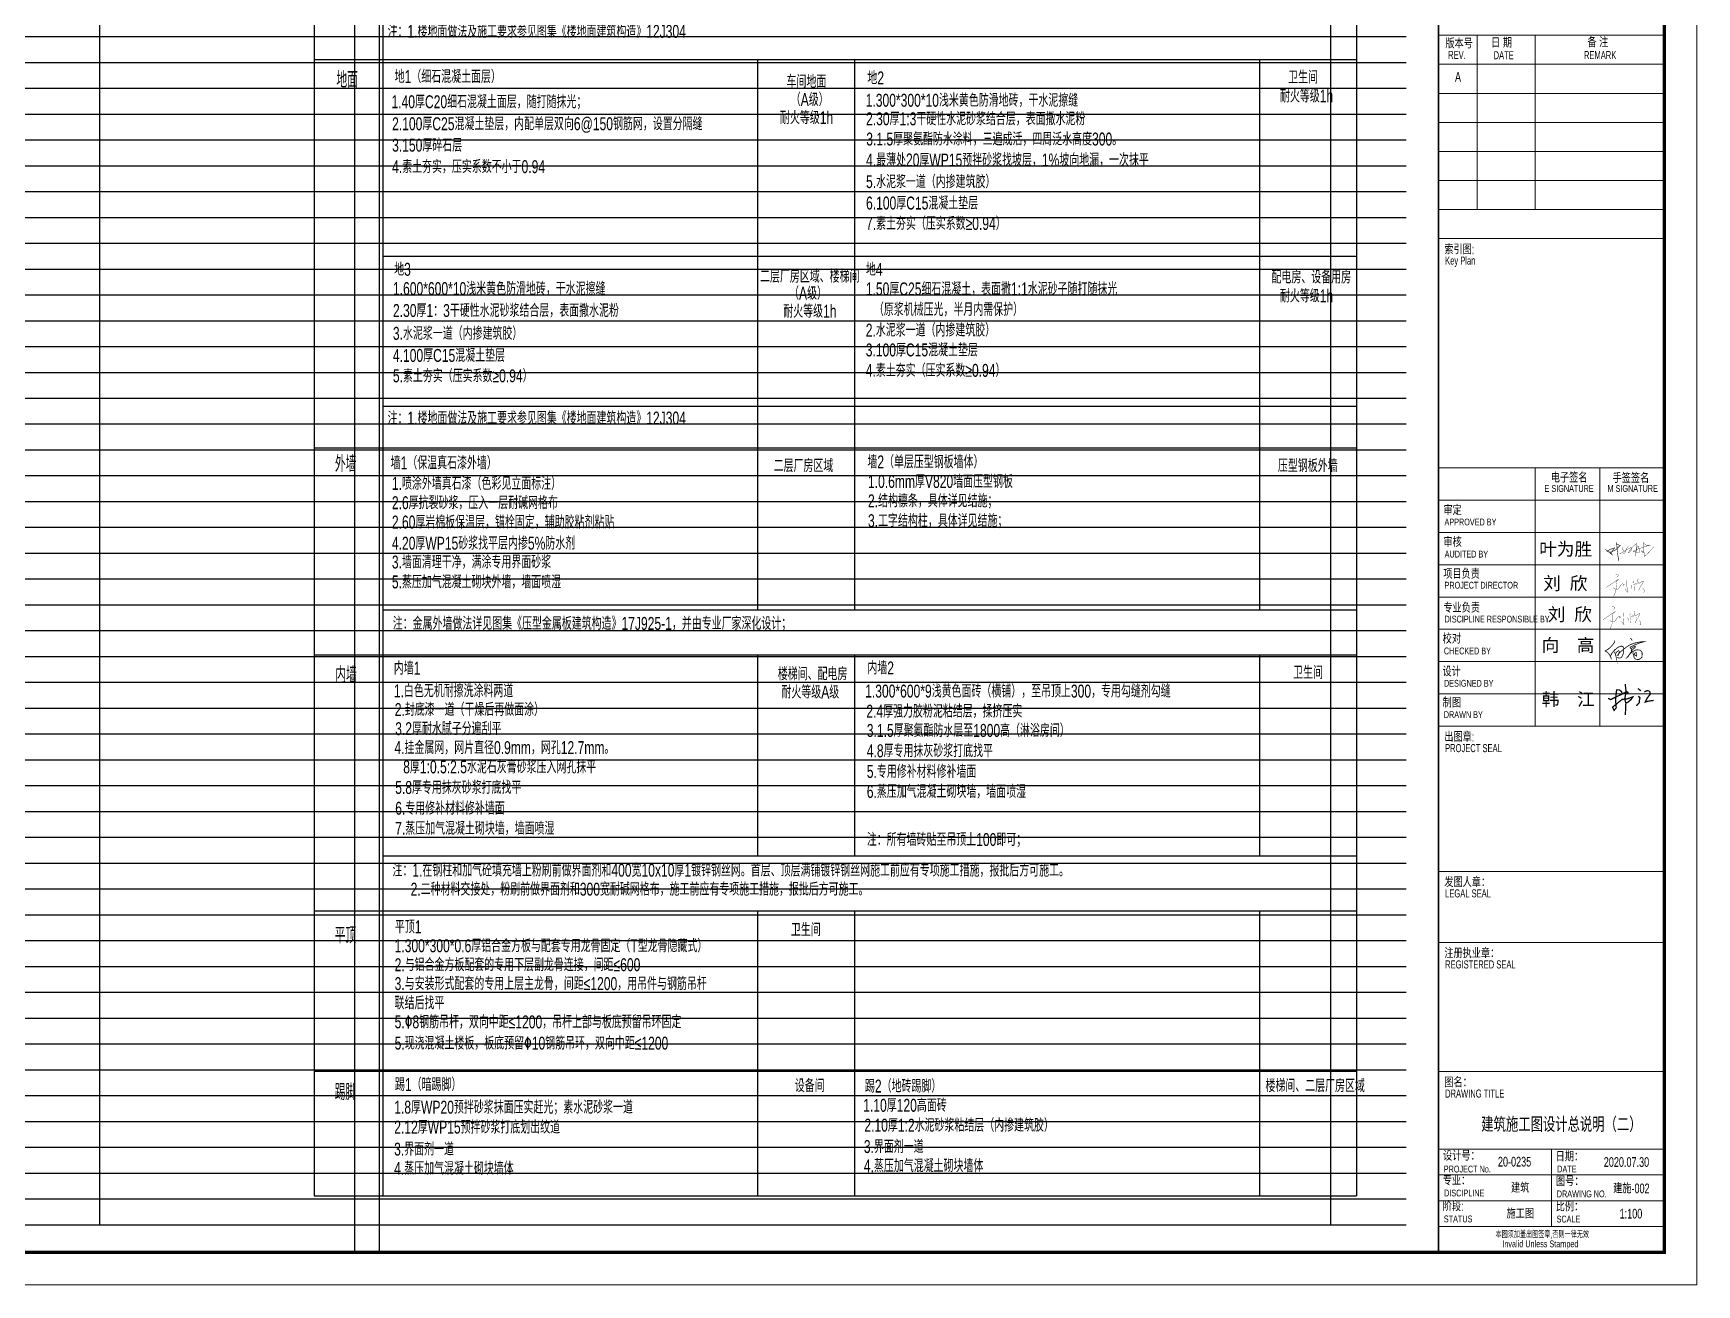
# Model space of a CAD drawing. Extents: x 24672 to 192872, y -90565 to -31165.
# Drawn here: x 141349 to 192872, y -90565 to -51803 of the extents above; entities that cross this region are included whole.
import ezdxf
from ezdxf.enums import TextEntityAlignment as Align

# ---------------------------------------------------------------- set-up
doc = ezdxf.new("R2010")
doc.units = 0
doc.header["$LTSCALE"] = 1000
doc.header["$MEASUREMENT"] = 0
doc.layers.get('0').update_dxf_attribs({"color": 4, "linetype": 'CONTINUOUS'})
doc.layers.get('Defpoints').update_dxf_attribs({"linetype": 'CONTINUOUS'})
for name, color, linetype in [('00-tk', 151, 'CONTINUOUS'), ('A-Hz(图名)', 7, 'CONTINUOUS'), ('A-Hz2(文字标注)', 2, 'CONTINUOUS'), ('AXIS', 3, 'CONTINUOUS'), ('iicon', 7, 'CONTINUOUS'), ('签名', 1, 'CONTINUOUS')]:
    doc.layers.add(name, color=color, linetype=linetype)
doc.layers.add('TK', color=151, linetype='CONTINUOUS', lineweight=13)
doc.layers.add('功能名称', color=255, linetype='CONTINUOUS', lineweight=0)
doc.styles.add('DS6HT', font='simhei.ttf', dxfattribs={"width": 0.8})
doc.styles.add('SUNYAT1', font='3yromans.shx', dxfattribs={"width": 0.75, "bigfont": '3yhztxt.shx'})
doc.styles.add('T&D', font='haiwenrs.shx', dxfattribs={"width": 0.7, "bigfont": 'hztxt.shx'})
doc.styles.add('TITLE', font='simhei.ttf', dxfattribs={"width": 0.8})

# ---------------------------------------------------------------- blocks, each defined once
blk = doc.blocks.new('TK-A1')
at = {"layer": 'TK'}
for p, q in [((841, 0), (841, 594.0000000000001)), ((761, 584.0000000000001), (761, 10)), ((831, 10), (831, 584.0000000000001)), ((761, 387.0000000000002), (831, 387.0000000000002)), ((761, 387.0000000000002), (831, 387.0000000000002)), ((761, 387.0000000000002), (831, 387.0000000000002)), ((761, 387.0000000000002), (831, 387.0000000000002)), ((761, 387.0000000000002), (831, 387.0000000000002)), ((773, 387.0000000000002), (773, 333.0000000000002)), ((791, 387.0000000000002), (791, 333.0000000000002)), ((761, 378.0000000000002), (831, 378.0000000000002)), ((761, 369.0000000000002), (831, 369.0000000000002)), ((761, 360.0000000000002), (831, 360.0000000000002)), ((761, 351.0000000000002), (831, 351.0000000000002)), ((761, 342.0000000000002), (831, 342.0000000000002)), ((761, 333.0000000000002), (831, 333.0000000000002)), ((761, 324.0000000000002), (831, 324.0000000000002)), ((761, 253.0008978288993), (831, 253.0008978288993)), ((761, 253.0008978288993), (831, 253.0008978288993)), ((761, 253.0008978288993), (831, 253.0008978288993)), ((761, 253.0008978288993), (831, 253.0008978288993)), ((761, 253.0008978288993), (831, 253.0008978288993)), ((831, 253.0008978288993), (761, 253.0008978288993)), ((831, 253.0008978288993), (761, 253.0008978288993)), ((831, 253.0008978288993), (761, 253.0008978288993)), ((761, 253.0008978288993), (831, 253.0008978288993)), ((791, 173.0008978288993), (791, 253.0008978288993)), ((791, 253.0008978288993), (791, 189.0008978288993)), ((811, 189.0008978288993), (811, 253.0008978288993)), ((811.0005065272935, 173.0008978288993), (811.0005065272935, 253.0008978288993)), ((831, 243.0008978288993), (761, 243.0008978288993)), ((831, 233.0008978288993), (761, 233.0008978288993)), ((831, 233.0008978288993), (761, 233.0008978288993)), ((831, 223.0008978288993), (761, 223.0008978288993)), ((831, 223.0008978288993), (761, 223.0008978288993)), ((831, 213.0008978288993), (761, 213.0008978288993)), ((831, 213.0008978288993), (761, 213.0008978288993)), ((831, 203.0008978288993), (761, 203.0008978288993)), ((831, 203.0008978288993), (761, 203.0008978288993)), ((831, 193.0008978288993), (761, 193.0008978288993)), ((831, 193.0008978288993), (761, 193.0008978288993)), ((831, 183.0008978288993), (761, 183.0008978288993)), ((831, 183.0008978288993), (761, 183.0008978288993)), ((761, 173.0008978288993), (831, 173.0008978288993)), ((761, 173.0008978288993), (831, 173.0008978288993)), ((831, 173.0008978288993), (761, 173.0008978288993)), ((831, 173.0008978288993), (761, 173.0008978288993)), ((761, 128.0008978288993), (831, 128.0008978288993)), ((831, 106.0008978288993), (761, 106.0008978288993)), ((831, 42), (761, 42)), ((796, 42), (796, 18)), ((831, 34), (761, 34)), ((831, 26), (761, 26)), ((831, 18), (761, 18)), ((25, 10), (831, 10)), ((831, 10), (761, 10)), ((0, 0), (841, 0))]:
    blk.add_line(p, q, dxfattribs=at)
at = {"layer": 'TK', "const_width": 1}
blk.add_lwpolyline([(25, 584.0000000000001), (831, 584.0000000000001), (831, 10), (25, 10)], close=True, dxfattribs=at)
at = {"layer": 'TK', "const_width": 0.5}
blk.add_lwpolyline([(761, 10), (761, 584.0000000000001)], dxfattribs=at)
at = {"layer": 'TK'}
blk.add_lwpolyline([(761, 66), (831, 66), (831, 42), (761, 42)], close=True, dxfattribs=at)
at = {"layer": 'TK', "style": 'T&D', "width": 0.7}
for s, height, p in [('日 期', 3, (777.3310575256031, 383.1796633879772)), ('备 注', 3, (807.1391796612157, 383.3128813016998)), ('版本号', 3, (763.1457423829637, 382.9541269419786)), ('REV.', 2.5, (764.007335555721, 379.6639057611187)), ('DATE', 2.5, (778.0891397898645, 379.5709145095736)), ('REMARK', 2.5, (806.0802940907306, 379.607719078099)), ('索引图:', 3, (762.8208645950118, 319.184129212839)), ('Key Plan', 2.5, (763.0685751570994, 315.959110421583)), ('E SIGNATURE', 2.1, (793.8648937191069, 245.5821938228444)), ('电子签名', 3, (795.7948164909496, 248.4778017822583)), ('M SIGNATURE', 2.1, (813.3675154721737, 245.5821938228444)), ('手签签名', 3, (814.9469327213592, 248.3508918303461)), ('审定', 3, (762.5524539396354, 238.4225692117447)), ('APPROVED BY', 2.1, (762.8743869993277, 235.1982550198166)), ('审核', 3, (762.5439390434884, 228.5171875053202)), ('AUDITED BY', 2.1, (762.9264095154964, 225.2416394040943)), ('项目负责', 3, (762.5081444030255, 218.6658865781268)), ('PROJECT DIRECTOR', 2.1, (762.8917521385663, 215.6160894131009)), ('专业负责', 3, (762.5279736132175, 208.1776667496143)), ('DISCIPLINE RESPONSIBLE BY', 2.1, (762.8822559162136, 205.1185587599687)), ('校对', 3, (762.3265613266826, 198.5871859064279)), ('CHECKED BY', 2.1, (762.6721436356008, 195.262909531435)), ('设计', 3, (762.2574361167103, 188.4439345674659)), ('DESIGNED BY', 2.1, (762.7192817507312, 185.2436140293465)), ('制图', 3, (762.2999960171431, 178.783295929553)), ('DRAWN BY', 2.1, (762.656163625028, 175.530708029354)), ('出图章:', 3, (762.8208645950118, 168.1850270417382)), ('PROJECT SEAL', 2.5, (763.0685751570994, 164.9600082504822)), ('发图人章：', 3, (762.8208645950118, 123.1850270417382)), ('LEGAL SEAL', 2.5, (763.0685751570994, 119.9600082504822)), ('注册执业章：', 3, (762.8208645950118, 101.1850270417382)), ('REGISTERED SEAL', 2.5, (763.0685751570994, 97.9600082504822)), ('图名：', 3, (762.8208645950118, 61.18412921283918)), ('DRAWING TITLE', 2.5, (763.0685751570994, 57.95911042158318)), ('设计号：', 3, (762.4322685134039, 38.44908503156621)), ('日期：', 3, (797.291736483723, 38.21203436161159)), ('PROJECT No.', 2.1, (762.6458116108738, 34.76771172112785)), ('DATE', 2.1, (797.7867523039132, 34.77786100744037)), ('专业：', 3, (762.3273049220629, 30.82253412700025)), ('图号：', 3, (797.4285726143979, 30.55306618808303)), ('阶段:', 3, (762.329783573337, 22.8043143664673)), ('DISCIPLINE', 2.1, (762.7493900735676, 27.35429582914105)), ('比例：', 3, (797.3191037098691, 22.71676336637698)), ('DRAWING NO.', 2.1, (797.6499161732384, 27.0915453333268)), ('STATUS', 2.1, (762.6656262407824, 19.33408715947298)), ('SCALE', 2.1, (797.5951963012852, 19.28259976175847))]:
    blk.add_text(s, height=height, dxfattribs=at).set_placement(p)
for s, height, p in [('本图须加盖出图签章,否则一律无效', 2, (793.1584277532809, 15.63625030943891)), ('Invalid Unless Stamped', 2.1, (792.5766032353603, 12.39937470400939))]:
    blk.add_text(s, height=height, dxfattribs=at).set_placement(p, align=Align.MIDDLE)
blk = doc.blocks.new('A$C7C122B11')
at = {"layer": 'iicon', "color": 13, "const_width": 7.575757575132871}
for points in [[(199.0888365005376, 382.8778826375492), (300.5110004848102, 454.8074805347715)], [(244.3624277019408, 611.0290988776833), (279.0327184172347, 604.8438947247341)], [(322.4230265802471, 465.4405168076046), (254.8083938822383, 392.8854461885057)], [(279.0327184172347, 604.8438947247341), (314.94104956917, 590.6175023976248)], [(321.132111500483, 572.0618899385445), (297.6059042114067, 526.2903457558714)], [(300.5110004848102, 454.8074805347715), (344.335052675684, 476.0735530804377)], [(314.94104956917, 590.6175023976248), (321.132111500483, 572.0618899385445)], [(857.8002870868659, 469.0512536286842), (850.2705939338775, 438.960449161008)], [(872.1753121516667, 485.4648040432949), (857.8002870868659, 469.0512536286842)], [(0.0007576050702482, 250.9024336845614), (100.7970233689994, 315.9515967653133)], [(100.7970233689994, 315.9515967653133), (199.0888365005376, 382.8778826375492)], [(179.9224229973042, 234.3780221641064), (213.8051824355498, 214.250624705106)], [(219.8604038188932, 60.7831532410346), (189.0452334616566, -0.0002060187980533)], [(213.8051824355498, 214.250624705106), (248.6035759460647, 200.5268653577659)], [(254.2762084448477, 164.2658887512516), (219.8604038188932, 60.7831532410346)], [(248.6035759460647, 200.5268653577659), (284.3176035295473, 195.037831369089)], [(269.9907244815258, 260.035791651113), (254.2762084448477, 164.2658887512516)], [(254.8083938822383, 392.8854461885057), (267.3297972941073, 338.4690845052246)], [(267.3297972941073, 338.4690845052246), (269.9907244815258, 260.035791651113)], [(284.3176035295473, 195.037831369089), (312.2474518701201, 200.0697981715202)], [(312.2474518701201, 200.0697981715202), (331.4783466457156, 219.739658693783)], [(331.4783466457156, 219.739658693783), (382.2285472766962, 294.8917446665)], [(382.2285472766962, 294.8917446665), (411.197833733866, 328.3370370857883)], [(411.197833733866, 328.3370370857883), (434.3741226493148, 348.9182134775911)], [(434.3741226493148, 348.9182134775911), (447.8928364126477, 348.9182134775911)], [(447.8928364126477, 348.9182134775911), (455.0012519170996, 315.0120958685875)], [(455.0012519170996, 315.0120958685875), (462.0279911428223, 291.8895695514511)], [(462.0279911428223, 291.8895695514511), (484.7589294016361, 335.2447174279951)], [(534.5625449493527, 157.8105780906044), (508.7167313428363, 209.4535331269726)], [(574.5237390289549, 108.0541408546269), (534.5625449493527, 157.8105780906044)], [(553.5673253951827, 440.1709960661829), (553.0463167116977, 381.2844891168643)], [(553.0463167116977, 381.2844891168643), (555.0409374145092, 297.5777777298354)], [(555.0409374145092, 297.5777777298354), (561.1933105823118, 211.5237233529333)], [(561.1933105823118, 211.5237233529333), (572.472374806297, 133.6654050473589)], [(572.472374806297, 133.6654050473589), (574.5237390289549, 108.0541408546269)], [(674.2358596608974, 309.3520727169234), (685.6524839333723, 266.1284549657721)], [(685.6524839333723, 266.1284549657721), (692.2622442622667, 224.1059891108889)], [(692.2622442622667, 224.1059891108889), (691.6612788005733, 210.8989552564453)], [(718.076247107354, 415.8895953928587), (741.3754803164627, 413.2289288535248)], [(745.3690204735612, 399.9279449097812), (719.4071405762808, 368.0041741926688)], [(725.6901957900262, 308.6375822850969), (755.2991364721672, 327.3519703953061)], [(741.3754803164627, 413.2289288535248), (745.3690204735612, 399.9279449097812)], [(755.2991364721672, 327.3519703953061), (790.3451380701738, 346.0658887554891)], [(755.8106879024997, 295.5094665060751), (764.9249008636688, 257.2642640059348)], [(762.4943867573747, 217.8052263474092), (761.8865432932507, 180.1674111774191)], [(761.8865432932507, 180.1674111774191), (763.1022302216153, 159.5275159792509)], [(764.9249008636688, 257.2642640059348), (762.4943867573747, 217.8052263474092)], [(790.3451380701738, 346.0658887554891), (816.9320564377123, 356.932625876274)], [(825.9964038813487, 342.4441127988975), (799.4086257637248, 314.6743452963419)], [(816.9320564377123, 356.932625876274), (835.0598915747834, 355.7248974735849)], [(835.0598915747834, 355.7248974735849), (825.9964038813487, 342.4441127988975)], [(850.2705939338775, 438.960449161008), (849.5862326928183, 402.7140348185785)], [(849.5862326928183, 402.7140348185785), (862.5925352753841, 373.3071870035492)], [(862.5925352753841, 373.3071870035492), (875.5979781077476, 363.0487767131999)], [(875.5979781077476, 363.0487767131999), (896.819194834563, 363.0487767131999)], [(892.1808419503502, 201.1333131864667), (875.7338186554844, 163.8633126171771)], [(909.4291525277076, 232.7930841515772), (892.1808419503502, 201.1333131864667)], [(896.819194834563, 363.0487767131999), (924.1996627316112, 381.513727335725)], [(920.8311610448873, 283.4580187543761), (909.4291525277076, 232.7930841515772)], [(923.0759690859123, 310.7749468248803), (920.8311610448873, 283.4580187543761)], [(924.1996627316112, 381.513727335725), (974.1709295882613, 413.6564017615747)], [(950.8966291378019, 293.9757312922738), (936.5216040732339, 278.9300941831898)], [(970.7482636321802, 334.3254158007912), (950.8966291378019, 293.9757312922738)], [(991.2842593678506, 378.0944138225168), (970.7482636321802, 334.3254158007912)], [(974.1709295882613, 413.6564017615747), (997.4443702884018, 421.1789854408707)], [(980.2123949669768, 231.2062671370804), (1007.238645739155, 207.4293784452602)], [(1009.766311629792, 410.9210449010134), (991.2842593678506, 378.0944138225168)], [(997.4443702884018, 421.1789854408707), (1009.766311629792, 410.9210449010134)], [(1033.078441093443, 121.2193669192493), (1002.25037448178, 119.1928634850774)], [(1007.238645739155, 207.4293784452602), (1027.810750987381, 170.7569004462566)], [(1027.810750987381, 170.7569004462566), (1032.673498700839, 145.9395145112649)], [(1032.673498700839, 145.9395145112649), (1033.078441093443, 121.2193669192493)]]:
    blk.add_lwpolyline(points, dxfattribs=at)
blk = doc.blocks.new('A$C2CD672AE')
at = {"layer": '签名', "const_width": 40}
for points in [[(9.920812285970896, 523.2925402219407), (85.64476809604093, 480.0337748597376), (394.0206144819967, 628.6754554281943), (590.4196245889179, 723.3426586687565), (642.8136640558951, 671.9342207829468)], [(461.6739908079617, 655.8767074788921), (413.9479712764733, 738.226304418873), (354.7637216071598, 782.187037571799), (273.5597426663153, 780.4759910698049), (253.3334755222313, 599.6754109035246), (239.4850451382808, 475.8856759928167), (250.6432823608629, 353.0214769686572), (261.9919008868746, 228.0609749183059), (196.5405086646788, 147.6520239780657), (147.917758084368, 247.6385617624037), (315.6064654956572, 382.7673622812144), (446.4496776717715, 488.2049113581888), (599.5712998132221, 501.6631575371139), (775.4302235315554, 563.8311803708784), (726.707836158108, 488.150277487468), (613.1219024430029, 393.5601171250455), (559.0191287468188, 371.9746074373834)], [(540.0881397943012, 958.3370811040513), (550.8489124546759, 861.0706685180776), (567.3179551581852, 712.2073151967488), (523.0104887406342, 494.9340344476514), (559.0191287468188, 371.9746074373834), (543.1768800984137, 0.8530088732950389)], [(945.4105769763701, 587.0399905960076), (993.8340539853089, 536.6299283201806), (976.9954374949448, 454.7190612549894), (974.9030650327913, 387.5056448946707), (886.5252376566641, 288.7475507552736)], [(934.9487146656029, 820.1810444663279), (1023.226905263495, 748.7558213393204)], [(1126.251339889597, 719.3609199295752), (1222.998657129239, 757.1794348801486), (1271.322497345041, 748.7558213393204), (1304.99973032577, 710.9811793784611), (1309.184475250077, 645.8736663977616), (1216.621902949642, 526.1442843894474), (1158.283402010333, 403.9466909407638), (1244.02201854391, 429.4920936296694), (1357.50831548078, 448.4013511012308), (1418.48602727754, 454.7190612549894)]]:
    blk.add_lwpolyline(points, dxfattribs=at)
blk = doc.blocks.new('A$C3CB17D36')
at = {"const_width": 19.8}
for points in [[(80.04379926508409, 483.3245182275459), (81.90662597743358, 436.2608653112984), (-4.34517220401176, 331.2727085075858), (-78.27530148279766, 262.4873684884878), (-162.3526845840388, 213.9755951842744), (-95.67428008083516, 171.601331080441), (-53.63557197838236, 121.6414522278392), (-13.77129550796963, 42.71932143150843), (0, 0)], [(64.5606629194881, 180.116118694219), (92.82805896214268, 156.2222658489991), (110.9481846305207, 112.0548314493135), (117.471429871126, 72.23174337394448), (101.8881217963281, 134.1385486491563), (134.8892941173835, 190.4118413703618), (181.276832380252, 221.5462590564603), (200.8465681020898, 208.5132497626655), (197.9473479951484, 167.2420412993342), (178.3776122733179, 104.97320592713), (156.6334449194328, 102.0769799907794), (195.0945020384024, 158.1645863071826), (241.4356495992397, 199.8245719536098), (314.832404044726, 256.8222468681452), (384.7038751147629, 311.6321337773879), (440.2388931854512, 349.2138049200694), (503.2969305113802, 382.5203957683261), (608.641771453491, 419.6374419611639), (706.4904500626872, 439.1869633216447), (790.5678497157642, 454.3921457776014), (852.1762769882189, 454.3921457776014), (715.912931962077, 416.0171632506172), (599.219306105937, 368.2294501403885), (536.1612522281721, 337.0950324542864), (477.4520450626515, 306.6846675423803), (499.1458782743503, 274.3440665564449), (516.5283877926486, 239.6149461754649), (509.5753906060636, 195.624718617124), (467.4001295411654, 130.7052330496408), (427.2981192994703, 62.49641516694101), (399.4860808976155, 42.81658003706252), (467.4001295411654, 130.7052330496408), (525.6854940584817, 186.8616574146727), (612.8627055544857, 233.2623446866855), (671.6553836437306, 241.9633764458667), (728.9963992514749, 239.7881166511215), (768.9173657702268, 207.1592642487194), (790.6924188555495, 168.7297240068583), (790.6924188555495, 121.5991520058196), (781.9823943110532, 49.09058369179547), (744.2389546182239, 15.73664716440908), (691.9787907993959, -10.36644069334579), (628.831092161985, 1.234934985561267), (594.7168086728998, 22.98750325383298), (580.2001010987369, 54.16618740626654), (572.9417555875771, 97.67132394280634), (582.3776113728236, 119.4238922110781), (601.2493394951525, 157.1283483279512), (634.6377751916516, 176.7056642212665), (651.3319930399011, 158.5785239977085), (649.1544827658145, 128.8500080952435), (647.7028202843139, 80.99435196921695), (582.3776113728236, 119.4238922110781)], [(484.4964084001258, 543.1565462122599), (520.1129202386364, 516.2902290898237), (530.2890735718538, 479.2582878867397)], [(-28.95940501802397, 72.78829725229298), (10.14727037428383, 153.4999226881337), (71.03089262000867, 228.0777145799366), (167.4787394450614, 307.1438412381794), (247.932097412624, 338.2782589242815), (277.6491035087529, 336.8301459561044), (299.393270862638, 320.9009107259553), (315.3389814508046, 280.3537624566088), (313.8893713973303, 213.0165279858957), (303.7463548456508, 143.1892565552043), (282.0021874917657, 93.95343047679853), (255.9092065293153, 43.26949143021193), (210.971294871757, 29.51242194243605), (146.4636474923609, 44.71760439838908)], [(510.8277125129171, 203.5479097504467), (545.3600029207446, 247.0389727405491), (596.8943189469865, 292.7193690718304), (620.1210676174887, 320.9977093045381), (594.7168086728998, 336.9495971531433), (562.0542207689941, 311.5716008401614), (533.7466203095755, 289.8190251521009), (502.7242833371347, 269.0094735791463)], [(572.9417555875771, 97.67132394280634), (557.6992002208208, 137.5510398544247), (556.9733689800705, 178.155832471235), (546.4555307543778, 197.9166563165199)]]:
    blk.add_lwpolyline(points, dxfattribs=at)
blk = doc.blocks.new('5635634563456')
at = {"layer": 'AXIS', "color": 1, "ltscale": 1000}
for points, const_width in [([(456321.4968735353, 227083.6384566817), (456323.2518110435, 227002.9642946861), (456339.923411436, 226888.9681871878), (456349.6981607412, 226736.0108994469), (456363.6954416105, 226550.7854877579), (456388.532304615, 226376.7655627667), (456411.5566266934, 226211.2360450205), (456434.0624306019, 226115.2150155564), (456453.9713605533, 225981.1316658578), (456460.4231145977, 225937.6801696795)], 35), ([(456510.8857225387, 226355.5845014946), (456597.6053515714, 226398.629718893), (456645.2724856871, 226426.1786893986), (456716.4860438754, 226465.7802912505), (456769.3218391358, 226501.938323689), (456843.4069145868, 226554.1665466337), (456901.4114584023, 226589.1766457125), (456971.6375419165, 226633.0344078309), (457083.0005074486, 226688.3587707739), (457147.3722830674, 226723.740611484), (457209.8128145108, 226743.6831337169), (457243.2860818899, 226739.1799760944), (457254.8729350695, 226714.7343423723), (457255.5167122647, 226661.3398711723), (457241.354925125, 226610.5186658517), (457205.6544421404, 226553.8616520641), (457186.7061093366, 226523.7904635769), (457156.3219661206, 226496.478454978), (457120.737826306, 226465.7663128794), (457078.6839223526, 226439.9034660875), (457051.1871625321, 226435.8624251095), (457075.4490402833, 226473.8484409685), (457119.603461876, 226542.9795517616), (457168.4528612911, 226613.669473737), (457233.2657095136, 226691.5472233813), (457285.0244344958, 226753.7797157742), (457337.5917925849, 226799.8479058556), (457415.157023535, 226882.8642523419), (457487.295995052, 226939.7263283721), (457542.1622452299, 226981.357469761), (457582.80394764, 227001.6653211052), (457584.8359759438, 226953.941824313), (457565.531226301, 226822.9559986099), (457537.0820433549, 226675.7238918315), (457514.7414449996, 226502.0919935046), (457509.0472728573, 226325.6831049196), (457519.7576625017, 226215.8188286116)], 20), ([(455637.881451799, 226630.6213626868), (456046.0826958741, 226314.4769262232), (455897.5426243895, 226527.8115043262)], 35), ([(455725.8766600048, 226494.9224269953), (455792.5862253162, 226558.9228373328), (455885.0902339679, 226610.4786683344), (455980.262530829, 226658.4789645543), (456073.6559397471, 226692.2569371139), (456140.3655050584, 226710.9236907846), (456191.064816652, 226720.701538301), (456170.6072119614, 226678.9235086825), (456121.686875721, 226626.4787824521), (456065.6508128881, 226550.0338850452), (456000.0353318462, 226460.5206597582), (455930.452706912, 226406.9219377478)], 35), ([(456000.0353318462, 226460.5206597582), (456119.9079003677, 226541.1449327576), (456209.4857602907, 226583.6135769482), (456284.2164485542, 226618.512218124), (456362.4392675342, 226642.2432941236), (456383.3917896016, 226666.6723198801), (456371.5116747126, 226711.4954200025), (456436.4431387742, 226771.1241524457), (456483.8255773943, 226814.0919121376), (456540.8600411944, 226856.1827712426), (456583.855179749, 226882.4895581832)], 35), ([(456540.8600411944, 226856.1827712426), (456496.9873901805, 226883.3664587701), (456453.1147391666, 226906.1656894964), (456403.9774504486, 226929.8418208096), (456346.9429866484, 226954.3948065765), (456330.271386256, 226973.6864810884)], 35), ([(456473.7164835172, 226131.6091075262), (456467.8449557837, 226097.5761104271), (456460.4231145977, 225937.6801696795)], 10), ([(456722.7335235053, 226779.7802241481), (456706.6953858873, 226722.1333756072), (456709.1424385119, 226662.2206930844), (456719.7459253036, 226611.6821461128), (456740.1374477731, 226592.9339211438), (456760.1210261597, 226585.5976752458), (456773.5794222485, 226591.3036647812)], 20)]:
    blk.add_lwpolyline(points, dxfattribs=dict(at, const_width=const_width))
for points in [[(457511.8943589285, 226413.8875492121, 20, 20, 0), (457568.290770911, 226678.2049373683, 20, 20, 0), (457590.6067167957, 226782.7947919906, 20, 20, 0), (457627.3747450841, 226841.122022116, 20, 20, 0), (457636.1324062726, 226855.0148018837, 20, 20, 0), (457670.2982945656, 226830.3979818893, 20, 20, 0), (457683.7118491472, 226787.501867116, 20, 20, 0), (457720.8650235701, 226668.6872140308, 20, 20, 0), (457721.2699767961, 226592.6818491317, 20, 20, 0), (457721.7555783013, 226501.5396696671, 20, 20, 0), (457712.3275488015, 226436.2896650262, 20, 20, 0), (457674.7695085629, 226435.3960180739, 20, 20, 0), (457629.1632481651, 226445.2263652151, 20, 20, 0), (457579.0858611803, 226451.4820322806, 20, 20, 0), (457468.2000687247, 226480.0794728851, 20, 20, 0), (457411.8629646617, 226504.2085864616, 20, 20, 0), (457344.7950169333, 226517.6136136783, 20, 20, 0), (457423.4881035726, 226562.2971146227, 20, 20, 0), (457641.6825949113, 226659.7070774816, 20, 20, 0), (457902.8006357316, 226748.1803862849, 20, 20, 0), (458181.951370434, 226842.763621807, 20, 20, 0), (458298.3834971389, 226875.2954487913, 20, 20, 0), (458384.2305086917, 226894.0625422546, 20, 20, 0), (458348.859824941, 226902.3944818272, 20, 20, 0), (458319.8952705974, 226902.3944818272, 20, 20, 0), (458243.9730919132, 226890.5529100445, 20, 20, 0), (458219.1516571922, 226886.6815142799, 20, 20, 0), (458165.8566513238, 226893.184349937, 20, 20, 0), (458107.927630047, 226921.2532881675, 20, 20, 0), (458072.3802899878, 226956.7780035156, 20, 20, 0), (458038.1494371435, 226986.162615559, 20, 20, 0), (458000.0202577069, 227028.8059663217, 20, 20, 0), (457974.1065866552, 227048.6420591747, 20, 20, 0), (457984.5822795216, 226931.2784559725, 20, 20, 0), (458001.2774807074, 226820.344626676, 20, 20, 0), (458012.5691491499, 226590.4221508706, 20, 20, 0), (458015.8896978883, 226522.808689595, 20, 20, 0), (457984.3999415407, 226422.8282168595, 20, 20, 0), (457948.0055952329, 226430.1024596857, 20, 20, 0), (457915.4932297827, 226448.045567386, 20, 20, 0), (457886.3777177723, 226495.0856463912, 20, 20, 0), (457874.8323141872, 226513.7388198816, 20, 20, 0), (457864.5410400594, 226548.4301091612, 20, 20, 0), (457913.06689341, 226534.8515287034, 20, 20, 0), (457962.0780489994, 226508.179320385, 20, 20, 0), (457984.8852437794, 226485.871639309, 20, 20, 0), (458023.385732263, 226448.2143725278, 20, 20, 0), (458044.263004124, 226386.2514791533, 20, 20, 0), (458038.7761693213, 226328.3714732277, 20, 20, 0), (458028.4120994662, 226265.6173984466, 20, 20, 0), (458030.8506732873, 226227.233806343, 20, 20, 0), (458031.8775293899, 226211.0709059424, 20, 20, 0), (458086.9386578655, 226240.0283524219, 20, 20, 0), (458165.5836688146, 226297.9083583475, 20, 20, 0), (458305.6771911951, 226444.7871767898, 20, 20, 0), (458436.8802073263, 226588.2352047257, 20, 20, 0), (458486.8104919657, 226642.8254197755, 20, 0, 0), (458657.4685183892, 226830.8808123577, 0, 0, 0)], [(457040.6918023378, 226827.7845800929, 20, 20, 0), (456956.8193904918, 226700.3447395913, 20, 20, 0), (456928.2864684347, 226631.251312051, 20, 20, 0), (456875.2497231229, 226502.8210548261, 20, 20, 0), (456834.0922933408, 226422.8359672434, 20, 20, 0), (456811.7780929098, 226395.7834826446, 20, 20, 0), (456724.1729237637, 226364.2658120954, 20, 0, 0)]]:
    blk.add_lwpolyline(points, format="xyseb", dxfattribs=at)
blk = doc.blocks.new('签名')
at = {"xscale": 1.132661029987503, "yscale": 1.132661029987503, "zscale": 1.132661029987503}
for p in [(-1750.197286959738, 4063.984869675944), (-1860.01269934047, 3062.006437591277)]:
    blk.add_blockref('A$C7C122B11', p, dxfattribs=at)
at = {"layer": '00-tk', "xscale": 1.200000000011642, "yscale": 1.200000000011642, "zscale": 1.200000000011642}
blk.add_blockref('A$C3CB17D36', (-1598.663731149863, 2124.214383500046), dxfattribs=at)
at = {"layer": 'AXIS', "xscale": 0.5, "yscale": 0.5, "zscale": 0.5}
blk.add_blockref('5635634563456', (-229602.1122756614, -107802.1992520302), dxfattribs=at)
at = {"layer": '签名'}
blk.add_blockref('A$C2CD672AE', (-1712.888165873941, 398.6887109705713), dxfattribs=at)
at = {"layer": '功能名称', "color": 7, "style": 'DS6HT'}
for s, p in [('叶为胜', (-3829.900751179666, 5325.834194287425)), ('刘 欣', (-3706.161323272157, 4268.687556041172)), ('刘 欣', (-3567.169852778083, 3309.254102484323)), ('向  高', (-3757.272502305452, 2357.133938182844)), ('韩  江', (-3749.501883157063, 689.2682582947891))]:
    blk.add_text(s, height=400, dxfattribs=at).set_placement(p)
blk = doc.blocks.new('a111111')
at = {"layer": '00-tk', "xscale": 0.010032, "yscale": 0.010032, "zscale": 0.010032}
blk.add_blockref('签名', (830.6210704611028, -421.5841127363337), dxfattribs=at)
at = {"layer": 'TK'}
blk.add_blockref('TK-A1', (1.818989403545856e-12, -594), dxfattribs=at)
at = {"layer": 'TK', "color": 3, "style": 'T&D', "width": 0.7}
for s, p in [('A', (767.0590192428413, -221.4121675669539)), ('建筑', (786.3294480080149, -565.4892272570578)), ('1:100', (820.6273269040721, -573.4892272570578))]:
    blk.add_text(s, height=3, dxfattribs=at).set_placement(p, align=Align.CENTER)
at = {"layer": 'TK', "color": 2, "style": 'T&D', "width": 0.7}
for s, p in [('20-0235', (784.5764971878177, -557.3864082822646)), ('2020.07.30', (819.2378315342794, -557.4892140016714)), ('施工图', (786.3294256727422, -573.4892220016715))]:
    blk.add_text(s, height=3.0000015, dxfattribs=at).set_placement(p, align=Align.CENTER)

msp = doc.modelspace()

# ---------------------------------------------------------------- linework, layer by layer
at = {"color": 3}
for p, q in [((150047.4516548673, -37589.86142914044), (150047.4516548673, -87806.32075187514)), ((152173.9821492555, -37589.86142914044), (152173.9821492564, -78978.6930322496)), ((182328.5168934353, -37589.86142914044), (182328.5168934353, -87806.32075187526)), ((150047.4516548673, -52613.61382487256), (182328.5168934353, -52613.61382487279)), ((152173.9821492555, -52613.61382487256), (182328.5168934355, -52613.61382487279)), ((163783.7747331151, -52613.61382487264), (163783.774733115, -69664.06342577396)), ((166783.774733115, -52613.61382487266), (166783.774733115, -69664.06342577396)), ((179328.5168934365, -52613.61382487277), (179328.5168934362, -69664.06342577396)), ((152173.9821492559, -58704.95102828639), (182328.5168934355, -58704.95102828639)), ((152173.982149256, -63353.72640174921), (182328.5168934353, -63353.72640174921)), ((150047.4516548673, -64646.16241950655), (182328.5168934353, -64646.16241950655)), ((152173.9821492559, -69664.06342577396), (182328.5168934355, -69664.06342577361)), ((150047.4516548673, -71052.19167642665), (182328.5168934353, -71052.19167642665)), ((163783.774733115, -71052.19167642665), (163783.7747331148, -77282.7232572929)), ((166783.774733115, -71052.19167642665), (166783.7747331152, -77282.7232572929)), ((179328.5168934362, -71052.19167642665), (179328.5168934362, -77282.7232572929)), ((152201.9926464213, -77282.72325729279), (182356.5273906002, -77282.72325729279)), ((150047.4516548673, -78978.6930322496), (182328.5168934353, -78978.69303224984)), ((152173.9821492564, -78978.6930322496), (152173.9821492564, -87806.32075187514)), ((163783.774733115, -78978.6930322496), (163783.774733115, -83944.74448651119)), ((166783.774733115, -78978.6930322496), (166783.774733115, -83944.74448651119)), ((179328.5168934362, -78978.6930322496), (179328.5168934362, -83944.74448651119)), ((150047.4516548673, -83944.74448651119), (182328.5168934355, -83944.74448651096)), ((163783.774733115, -83944.74448651119), (163783.774733115, -87806.32075187514)), ((166783.774733115, -83944.74448651072), (166783.774733115, -87806.32075187514)), ((179328.5168934362, -83944.74448651072), (179328.5168934362, -87806.32075187514)), ((150047.4516548673, -87806.32075187514), (182328.5168934355, -87806.32075187514))]:
    msp.add_line(p, q, dxfattribs=at)
at = {"layer": 'Defpoints'}
for p, q in [((143402.9786747838, -35704.93463767844), (143402.9786747838, -88704.93463767844)), ((151302.9786747838, -35704.93463767844), (151302.9786747838, -89564.53613892419)), ((152064.6242666962, -35704.93463767844), (152064.6242666962, -89564.53613892419)), ((181533.4281909144, -35704.93463767844), (181533.4281909147, -88704.93463767844)), ((111271.8062635679, -51904.93463767844), (183871.8062635679, -51904.93463767844)), ((111271.8062635679, -52704.93463767844), (183871.8062635679, -52704.93463767844)), ((111271.8062635679, -53504.93463767844), (183871.8062635679, -53504.93463767844)), ((111271.8062635679, -54304.93463767844), (183871.8062635679, -54304.93463767844)), ((111271.8062635679, -55104.93463767844), (183871.8062635679, -55104.93463767844)), ((111271.8062635679, -55904.93463767844), (183871.8062635679, -55904.93463767844)), ((111271.8062635679, -56704.93463767844), (183871.8062635679, -56704.93463767844)), ((111271.8062635679, -57504.93463767844), (183871.8062635679, -57504.93463767844)), ((111271.8062635679, -58304.93463767844), (183871.8062635679, -58304.93463767844)), ((111271.8062635679, -59104.93463767844), (183871.8062635679, -59104.93463767844)), ((111271.8062635679, -59904.93463767844), (183871.8062635679, -59904.93463767844)), ((111271.8062635679, -60704.93463767844), (183871.8062635679, -60704.93463767844)), ((111271.8062635679, -61504.93463767844), (183871.8062635679, -61504.93463767844)), ((111271.8062635679, -62304.93463767844), (183871.8062635679, -62304.93463767844)), ((111271.8062635679, -63104.93463767844), (183871.8062635679, -63104.93463767844)), ((111271.8062635679, -63904.93463767844), (183871.8062635679, -63904.93463767844)), ((111271.8062635679, -64704.93463767844), (183871.8062635679, -64704.93463767844)), ((111271.8062635679, -65504.93463767844), (183871.8062635679, -65504.93463767844)), ((111271.8062635679, -66304.93463767844), (183871.8062635679, -66304.93463767844)), ((111271.8062635679, -67104.93463767844), (183871.8062635679, -67104.93463767844)), ((111271.8062635679, -67904.93463767844), (183871.8062635679, -67904.93463767844)), ((111271.8062635679, -68704.93463767844), (183871.8062635679, -68704.93463767844)), ((111271.8062635679, -69504.93463767844), (183871.8062635679, -69504.93463767844)), ((111271.8062635679, -70304.93463767844), (183871.8062635679, -70304.93463767844)), ((111271.8062635679, -71104.93463767844), (183871.8062635679, -71104.93463767844)), ((111271.8062635679, -71904.93463767844), (183871.8062635679, -71904.93463767844)), ((111271.8062635679, -72704.93463767844), (183871.8062635679, -72704.93463767844)), ((111271.8062635679, -73504.93463767844), (183871.8062635679, -73504.93463767844)), ((111271.8062635679, -74304.93463767844), (183871.8062635679, -74304.93463767844)), ((111271.8062635679, -75104.93463767844), (183871.8062635679, -75104.93463767844)), ((111271.8062635679, -75904.93463767844), (183871.8062635679, -75904.93463767844)), ((111271.8062635679, -76704.93463767844), (183871.8062635679, -76704.93463767844)), ((111271.8062635679, -77504.93463767844), (183871.8062635679, -77504.93463767844)), ((111271.8062635679, -78304.93463767844), (183871.8062635679, -78304.93463767844)), ((111271.8062635679, -79104.93463767844), (183871.8062635679, -79104.93463767844)), ((111271.8062635679, -79904.93463767844), (183871.8062635679, -79904.93463767844)), ((111271.8062635679, -80704.93463767844), (183871.8062635679, -80704.93463767844)), ((111271.8062635679, -81504.93463767844), (183871.8062635679, -81504.93463767844)), ((111271.8062635679, -82304.93463767844), (183871.8062635679, -82304.93463767844)), ((111271.8062635679, -83104.93463767844), (183871.8062635679, -83104.93463767844)), ((111271.8062635679, -83904.93463767844), (183871.8062635679, -83904.93463767844)), ((111271.8062635679, -84704.93463767844), (183871.8062635679, -84704.93463767844)), ((111271.8062635679, -85504.93463767844), (183871.8062635679, -85504.93463767844)), ((111271.8062635679, -86304.93463767844), (183871.8062635679, -86304.93463767844)), ((111271.8062635679, -87104.93463767844), (183871.8062635679, -87104.93463767844)), ((111271.8062635679, -87904.93463767844), (183871.8062635679, -87904.93463767844)), ((111271.8062635679, -88704.93463767844), (183871.8062635679, -88704.93463767844))]:
    msp.add_line(p, q, dxfattribs=at)

# ---------------------------------------------------------------- block references
at = {"xscale": 100, "yscale": 100, "zscale": 100}
msp.add_blockref('a111111', (108771.8062635679, -31164.53613892407), dxfattribs=at)

# ---------------------------------------------------------------- texts
at = {"layer": 'A-Hz(图名)', "style": 'TITLE', "width": 0.7}
msp.add_text('建筑施工图设计总说明（二）', height=400, dxfattribs=at).set_placement((188680.2244123174, -85787.23041103012), align=Align.CENTER)
at = {"layer": 'A-Hz2(文字标注)', "linetype": 'ByBlock', "style": 'SUNYAT1', "width": 0.7}
for s, height, p in [('注：1.楼地面做法及施工要求参见图集《楼地面建筑构造》12J304', 400, (152321.9663122664, -51942.74738783546)), ('地面', 500, (150737.5966819706, -53488.79755825087)), ('地1（细石混凝土面层）', 400, (152543.1292431478, -53343.74520536003)), ('车间地面', 400, (164680.026511624, -53496.11382487303)), ('地2', 400, (167183.774733115, -53383.29580966456)), ('卫生间', 400, (180216.3311845502, -53363.61382487303)), ('耐火等级1h', 400, (179962.4080401324, -53945.82940875136)), ('1.40厚C20细石混凝土面层，随打随抹光；', 400, (152443.7898080412, -54124.13945152253)), ('（A级）', 400, (164810.9249037397, -54056.00234814387)), ('1.300*300*10浅米黄色防滑地砖，干水泥擦缝', 400, (167131.9460179036, -54078.16772003207)), ('2.100厚C25混凝土垫层，内配单层双向6@150钢筋网，设置分隔缝', 400, (152463.8838606966, -54805.86317024208)), ('耐火等级1h', 400, (164477.1341958935, -54617.85317102171)), ('2.30厚1:3干硬性水泥砂浆结合层，表面撒水泥粉', 400, (167142.7824530782, -54651.49880260616)), ('3.150厚碎石层', 400, (152463.8838606966, -55469.91212045998)), ('3.1.5厚聚氨酯防水涂料，三遍成活，四周泛水高度300。', 400, (167149.8119252432, -55278.8880489796)), ('4.最薄处20厚WP15预拌砂浆找坡层，1%%%坡向地漏，一次抹平', 400, (167143.4706547618, -55926.76277276935)), ('4.素土夯实，压实系数不小于0.94', 400, (152463.8838606966, -56134.03306935276)), ('5.水泥浆一道（内掺建筑胶）', 400, (167142.242453131, -56599.27442285247)), ('6.100厚C15混凝土垫层', 400, (167142.242453131, -57261.2781059634)), ('7.素土夯实（压实系数≥0.94）', 400, (167142.242453131, -57894.10614653715)), ('地3', 400, (152526.9071876216, -59313.82193375289)), ('二层厂房区域、楼梯间', 400, (163859.6520658633, -59529.32288381274)), ('地4', 400, (167138.8090118325, -59313.82193375289)), ('配电房、设备用房', 400, (179700.2512782554, -59554.68340204455)), ('1.600*600*10浅米黄色防滑地砖，干水泥擦缝', 400, (152490.2035587298, -59910.98300206219)), ('（A级）', 400, (164758.2694723522, -60055.14348304042)), ('1.50厚C25细石混凝土，表面撒1:1水泥砂子随打随抹光', 400, (167135.9957558551, -59921.35294123011)), ('耐火等级1h', 400, (179962.4080401324, -60136.89898592289)), ('2.30厚1：3干硬性水泥砂浆结合层，表面撒水泥粉', 400, (152490.2035587298, -60589.14784569968)), ('耐火等级1h', 400, (164578.8382345382, -60612.42665818593)), ('（原浆机械压光，半月内需保护）', 400, (167384.8398330706, -60557.09742562094)), ('2.水泥浆一道（内掺建筑胶）', 400, (167133.64144117, -61197.17286804476)), ('3.水泥浆一道（内掺建筑胶）', 400, (152487.8492440447, -61297.24087174458)), ('4.100厚C15混凝土垫层', 400, (152487.8492440447, -61981.2106653034)), ('3.100厚C15混凝土垫层', 400, (167133.64144117, -61811.22381015605)), ('5.素土夯实（压实系数≥0.94）', 400, (152487.8492440447, -62614.03870587714)), ('4.素土夯实（压实系数≥0.94）', 400, (167133.64144117, -62444.0518507298)), ('注：1.楼地面做法及施工要求参见图集《楼地面建筑构造》12J304', 400, (152321.9663122664, -63921.37271802811)), ('外墙', 500, (150692.9413996208, -65390.88179736302)), ('墙1（保温真石漆外墙）', 400, (152418.0068914355, -65308.03664804946)), ('墙2（单层压型钢板墙体）', 400, (167183.774733115, -65278.16749987865)), ('二层厂房区域', 400, (164280.5109414838, -65396.16241950702)), ('压型钢板外墙', 400, (179901.2911492866, -65396.16241950702)), ('1.喷涂外墙真石漆（色彩见立面标注）', 400, (152456.4100835209, -65944.4622829122)), ('1.0.6mm厚V820墙面压型钢板', 400, (167202.8543813154, -65885.0412497817)), ('2.6厚抗裂砂浆，压入一层耐碱网格布', 400, (152456.4100835209, -66543.10065716525)), ('2.结构檩条，具体详见结施；', 400, (167202.8543813154, -66483.67962403476)), ('2.60厚岩棉板保温层，锚栓固定，辅助胶粘剂粘贴', 400, (152456.4100835209, -67142.20189413583)), ('3.工字结构柱，具体详见结施；', 400, (167202.8543813154, -67099.43119831238)), ('4.20厚WP15砂浆找平层内掺5%%%防水剂', 400, (152456.4100835209, -67796.23091252174)), ('3.墙面清理干净，满涂专用界面砂浆', 400, (152456.4100835209, -68380.25783937068)), ('5.蒸压加气混凝土砌块外墙，墙面喷湿', 400, (152456.4100835209, -68996.66716488873)), ('注：金属外墙做法详见图集《压型金属板建筑构造》17J925-1，并由专业厂家深化设计；', 400, (152483.4296179151, -70281.57294490092)), ('内墙', 500, (150703.683712424, -71922.0488028235)), ('内墙1', 400, (152516.4771700613, -71668.09786959234)), ('楼梯间、配电房', 400, (164409.7963987925, -71844.07044889833)), ('内墙2', 400, (167183.774733115, -71661.12580807947)), ('卫生间', 400, (180370.5380007266, -71802.19167642712)), ('1.白色无机耐擦洗涂料两道', 400, (152517.6125585659, -72370.29485446337)), ('耐火等级A级', 400, (164522.4578952629, -72407.18838654945)), ('1.300*600*9浅黄色面砖（横铺），至吊顶上300，专用勾缝剂勾缝', 400, (167115.0025699049, -72378.06484032012)), ('2.封底漆一道（干燥后再做面涂）', 400, (152544.2299024615, -72947.32535617246)), ('2.4厚强力胶粉泥粘结层，揉挤压实', 400, (167151.7780645305, -73000.373194635)), ('3.2厚耐水腻子分遍刮平', 400, (152558.7854202531, -73541.76161460305)), ('3.1.5厚聚氨酯防水层至1800高（淋浴房间）', 400, (167166.1001779853, -73596.00697077726)), ('4.挂金属网，网片直径0.9mm，网孔12.7mm。', 400, (152535.1024355633, -74127.49533829332)), ('4.8厚专用抹灰砂浆打底找平', 400, (167166.1001779853, -74226.91412089064)), ('8厚1:0.5:2.5水泥石灰膏砂浆压入网孔抹平', 400, (152807.2347971994, -74725.80138705549)), ('5.专用修补材料修补墙面', 400, (167166.1001779853, -74867.2374240566)), ('5.8厚专用抹灰砂浆打底找平', 400, (152558.7854202531, -75363.50686703547)), ('6.蒸压加气混凝土砌块墙，墙面喷湿', 400, (167166.1001779853, -75488.72761803385)), ('6.专用修补材料修补墙面', 400, (152558.7854202531, -76006.18882619432)), ('7.蒸压加气混凝土砌块墙，墙面喷湿', 400, (152558.7854202531, -76627.67902017158)), ('注：所有墙砖贴至吊顶上100即可；', 400, (167166.1001779853, -76975.41296926347)), ('注：1.在钢柱和加气砼填充墙上粉刷前做界面剂和400宽10x10厚1镀锌钢丝网。首层、顶层满铺镀锌钢丝网施工前应有专项施工措施，报批后方可施工。', 400, (152474.3845069665, -77924.60689544285)), ('2.二种材料交接处，粉刷前做界面剂和300宽耐碱网格布，施工前应有专项施工措施，报批后方可施工。', 400, (153037.1297231959, -78511.91706299296)), ('平顶1', 400, (152549.4761417522, -79679.07308241856)), ('卫生间', 400, (164815.3367123413, -79769.25263070888)), ('平顶', 500, (150684.3622738454, -79992.78612133444)), ('1.300*300*0.6厚铝合金方板与配套专用龙骨固定（T型龙骨隐藏式）', 400, (152541.7000189512, -80266.53227756568)), ('2.与铝合金方板配套的专用下层副龙骨连接，间距≤600', 400, (152541.7000189512, -80852.78012341843)), ('3.与安装形式配套的专用上层主龙骨，间距≤1200，用吊件与钢筋吊杆', 400, (152541.7000189512, -81437.68785408116)), ('联结后找平', 400, (152541.7000189512, -82036.90750814904)), ('5.%%1308钢筋吊杆，双向中距≤1200，吊杆上部与板底预留吊环固定', 400, (152541.7000189512, -82623.3089019456)), ('5.现浇混凝土楼板，板底预留%%13010钢筋吊环，双向中距≤1200', 400, (152541.7000189512, -83282.27658969758)), ('踢脚', 500, (150684.3622738454, -84844.74448651119)), ('踢1（暗踢脚）', 400, (152552.8932451764, -84561.45040760047)), ('设备间', 400, (164936.197089101, -84599.16333035726)), ('踢2（地砖踢脚）', 400, (167109.1056907885, -84611.59560698559)), ('楼梯间、二层厂房区域', 400, (179513.6944364695, -84599.16333035726)), ('1.8厚WP20预拌砂浆抹面压实赶光；素水泥砂浆一道', 400, (152529.3033367044, -85264.89851892431)), ('1.10厚120高面砖', 400, (167054.9346912079, -85207.77168290093)), ('2.12厚WP15预拌砂浆打底划出纹道', 400, (152529.3033367044, -85883.98955377395)), ('2.10厚1:2水泥砂浆粘结层（内掺建筑胶）', 400, (167090.8244189329, -85822.92826214115)), ('3.界面剂一道', 400, (167073.8343290731, -86484.55108333504)), ('3.界面剂一道', 400, (152525.6527679437, -86563.44153826957)), ('4.蒸压加气混凝土砌块墙体', 400, (152527.2751480041, -87159.10231104534)), ('4.蒸压加气混凝土砌块墙体', 400, (167075.4567091335, -87080.2118561108))]:
    msp.add_text(s, height=height, dxfattribs=at).set_placement(p)
at = {"layer": 'TK', "color": 3, "style": 'T&D', "width": 0.7}
msp.add_text('建施-002', height=300, dxfattribs=at).set_placement((190283.5054658323, -87731.2049986301))

doc.saveas('drawing.dxf')
